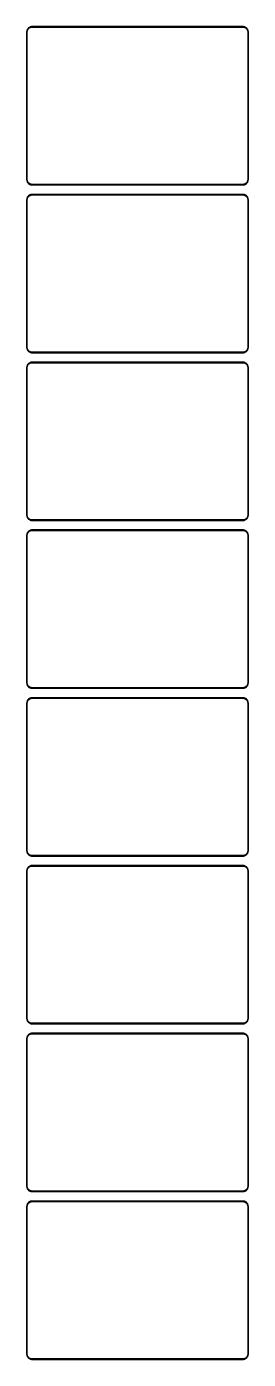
# Model space of a CAD drawing. Header units: metres. Extents: x -105 to 105, y 2310 to 4686.
# Drawn here: x -105 to 105, y 3423 to 4686 of the extents above; entities that cross this region are included whole.
import ezdxf

# ---------------------------------------------------------------- set-up
doc = ezdxf.new("R2010")
doc.units = ezdxf.units.M

msp = doc.modelspace()

# ---------------------------------------------------------------- linework, layer by layer
for p, q in [((-101.545, 4685.76), (-102.129, 4685.52)), ((-100.937, 4685.91), (-101.545, 4685.76)), ((-100.314, 4685.99), (-100.937, 4685.91)), ((100.314, 4685.99), (-100.314, 4685.99)), ((100.937, 4685.91), (100.314, 4685.99)), ((101.545, 4685.76), (100.937, 4685.91)), ((102.129, 4685.52), (101.545, 4685.76)), ((-104.961, 4681.63), (-105, 4681)), ((-105, 4681), (-105, 4541)), ((-104.843, 4682.24), (-104.961, 4681.63)), ((-104.649, 4682.84), (-104.843, 4682.24)), ((-104.382, 4683.41), (-104.649, 4682.84)), ((-104.5, 4680.75), (-104.463, 4681.35)), ((-104.5, 4541.25), (-104.5, 4680.75)), ((-104.463, 4681.35), (-104.351, 4681.93)), ((-104.045, 4683.94), (-104.382, 4683.41)), ((-104.351, 4681.93), (-104.166, 4682.5)), ((-104.166, 4682.5), (-103.912, 4683.04)), ((-103.645, 4684.42), (-104.045, 4683.94)), ((-103.912, 4683.04), (-103.593, 4683.54)), ((-103.187, 4684.85), (-103.645, 4684.42)), ((-103.593, 4683.54), (-103.213, 4684)), ((-103.213, 4684), (-102.778, 4684.41)), ((-102.679, 4685.22), (-103.187, 4684.85)), ((-102.778, 4684.41), (-102.295, 4684.76)), ((-102.129, 4685.52), (-102.679, 4685.22)), ((-102.295, 4684.76), (-101.772, 4685.05)), ((-101.772, 4685.05), (-101.218, 4685.27)), ((-101.218, 4685.27), (-100.64, 4685.42)), ((-100.64, 4685.42), (-100.048, 4685.49)), ((-100.048, 4685.49), (100.048, 4685.49)), ((100.048, 4685.49), (100.64, 4685.42)), ((100.64, 4685.42), (101.218, 4685.27)), ((101.218, 4685.27), (101.772, 4685.05)), ((101.772, 4685.05), (102.295, 4684.76)), ((102.679, 4685.22), (102.129, 4685.52)), ((102.295, 4684.76), (102.778, 4684.41)), ((103.187, 4684.85), (102.679, 4685.22)), ((102.778, 4684.41), (103.213, 4684)), ((103.645, 4684.42), (103.187, 4684.85)), ((103.213, 4684), (103.593, 4683.54)), ((103.593, 4683.54), (103.912, 4683.04)), ((104.045, 4683.94), (103.645, 4684.42)), ((103.912, 4683.04), (104.166, 4682.5)), ((104.382, 4683.41), (104.045, 4683.94)), ((104.166, 4682.5), (104.351, 4681.93)), ((104.351, 4681.93), (104.463, 4681.35)), ((104.649, 4682.84), (104.382, 4683.41)), ((104.463, 4681.35), (104.5, 4680.75)), ((104.5, 4680.75), (104.5, 4541.25)), ((104.843, 4682.24), (104.649, 4682.84)), ((104.961, 4681.63), (104.843, 4682.24)), ((105, 4681), (104.961, 4681.63)), ((105, 4541), (105, 4681)), ((-105, 4541), (-104.961, 4540.37)), ((-104.961, 4540.37), (-104.843, 4539.76)), ((-104.843, 4539.76), (-104.649, 4539.16)), ((-104.649, 4539.16), (-104.382, 4538.59)), ((-104.463, 4540.65), (-104.5, 4541.25)), ((-104.351, 4540.07), (-104.463, 4540.65)), ((-104.382, 4538.59), (-104.045, 4538.06)), ((-104.166, 4539.5), (-104.351, 4540.07)), ((-103.912, 4538.96), (-104.166, 4539.5)), ((-104.045, 4538.06), (-103.645, 4537.58)), ((-103.593, 4538.46), (-103.912, 4538.96)), ((-103.645, 4537.58), (-103.187, 4537.15)), ((-103.213, 4538), (-103.593, 4538.46)), ((-102.778, 4537.59), (-103.213, 4538)), ((-103.187, 4537.15), (-102.679, 4536.78)), ((-102.295, 4537.24), (-102.778, 4537.59)), ((-102.679, 4536.78), (-102.129, 4536.48)), ((-101.772, 4536.95), (-102.295, 4537.24)), ((-102.129, 4536.48), (-101.545, 4536.24)), ((-101.218, 4536.73), (-101.772, 4536.95)), ((-101.545, 4536.24), (-100.937, 4536.09)), ((-100.64, 4536.58), (-101.218, 4536.73)), ((-100.937, 4536.09), (-100.314, 4536.01)), ((-100.048, 4536.51), (-100.64, 4536.58)), ((-100.314, 4536.01), (100.314, 4536.01)), ((100.048, 4536.51), (-100.048, 4536.51)), ((100.64, 4536.58), (100.048, 4536.51)), ((100.314, 4536.01), (100.937, 4536.09)), ((101.218, 4536.73), (100.64, 4536.58)), ((100.937, 4536.09), (101.545, 4536.24)), ((101.772, 4536.95), (101.218, 4536.73)), ((101.545, 4536.24), (102.129, 4536.48)), ((102.295, 4537.24), (101.772, 4536.95)), ((102.129, 4536.48), (102.679, 4536.78)), ((102.778, 4537.59), (102.295, 4537.24)), ((102.679, 4536.78), (103.187, 4537.15)), ((103.213, 4538), (102.778, 4537.59)), ((103.187, 4537.15), (103.645, 4537.58)), ((103.593, 4538.46), (103.213, 4538)), ((103.912, 4538.96), (103.593, 4538.46)), ((103.645, 4537.58), (104.045, 4538.06)), ((104.166, 4539.5), (103.912, 4538.96)), ((104.045, 4538.06), (104.382, 4538.59)), ((104.351, 4540.07), (104.166, 4539.5)), ((104.463, 4540.65), (104.351, 4540.07)), ((104.382, 4538.59), (104.649, 4539.16)), ((104.5, 4541.25), (104.463, 4540.65)), ((104.649, 4539.16), (104.843, 4539.76)), ((104.843, 4539.76), (104.961, 4540.37)), ((104.961, 4540.37), (105, 4541)), ((-104.961, 4522.63), (-105, 4522)), ((-105, 4522), (-105, 4382)), ((-104.843, 4523.24), (-104.961, 4522.63)), ((-104.649, 4523.84), (-104.843, 4523.24)), ((-104.382, 4524.41), (-104.649, 4523.84)), ((-104.5, 4521.75), (-104.463, 4522.35)), ((-104.5, 4382.25), (-104.5, 4521.75)), ((-104.463, 4522.35), (-104.351, 4522.93)), ((-104.045, 4524.94), (-104.382, 4524.41)), ((-104.351, 4522.93), (-104.166, 4523.5)), ((-104.166, 4523.5), (-103.912, 4524.04)), ((-103.645, 4525.42), (-104.045, 4524.94)), ((-103.912, 4524.04), (-103.593, 4524.54)), ((-103.187, 4525.85), (-103.645, 4525.42)), ((-103.593, 4524.54), (-103.213, 4525)), ((-103.213, 4525), (-102.778, 4525.41)), ((-102.679, 4526.22), (-103.187, 4525.85)), ((-102.778, 4525.41), (-102.295, 4525.76)), ((-102.129, 4526.52), (-102.679, 4526.22)), ((-102.295, 4525.76), (-101.772, 4526.05)), ((-101.545, 4526.76), (-102.129, 4526.52)), ((-101.772, 4526.05), (-101.218, 4526.27)), ((-100.937, 4526.91), (-101.545, 4526.76)), ((-101.218, 4526.27), (-100.64, 4526.42)), ((-100.314, 4526.99), (-100.937, 4526.91)), ((-100.64, 4526.42), (-100.048, 4526.49)), ((100.314, 4526.99), (-100.314, 4526.99)), ((-100.048, 4526.49), (100.048, 4526.49)), ((100.048, 4526.49), (100.64, 4526.42)), ((100.937, 4526.91), (100.314, 4526.99)), ((100.64, 4526.42), (101.218, 4526.27)), ((101.545, 4526.76), (100.937, 4526.91)), ((101.218, 4526.27), (101.772, 4526.05)), ((102.129, 4526.52), (101.545, 4526.76)), ((101.772, 4526.05), (102.295, 4525.76)), ((102.679, 4526.22), (102.129, 4526.52)), ((102.295, 4525.76), (102.778, 4525.41)), ((103.187, 4525.85), (102.679, 4526.22)), ((102.778, 4525.41), (103.213, 4525)), ((103.645, 4525.42), (103.187, 4525.85)), ((103.213, 4525), (103.593, 4524.54)), ((103.593, 4524.54), (103.912, 4524.04)), ((104.045, 4524.94), (103.645, 4525.42)), ((103.912, 4524.04), (104.166, 4523.5)), ((104.382, 4524.41), (104.045, 4524.94)), ((104.166, 4523.5), (104.351, 4522.93)), ((104.351, 4522.93), (104.463, 4522.35)), ((104.649, 4523.84), (104.382, 4524.41)), ((104.463, 4522.35), (104.5, 4521.75)), ((104.5, 4521.75), (104.5, 4382.25)), ((104.843, 4523.24), (104.649, 4523.84)), ((104.961, 4522.63), (104.843, 4523.24)), ((105, 4522), (104.961, 4522.63)), ((105, 4382), (105, 4522)), ((-105, 4382), (-104.961, 4381.37)), ((-104.961, 4381.37), (-104.843, 4380.76)), ((-104.843, 4380.76), (-104.649, 4380.16)), ((-104.649, 4380.16), (-104.382, 4379.59)), ((-104.463, 4381.65), (-104.5, 4382.25)), ((-104.351, 4381.07), (-104.463, 4381.65)), ((-104.382, 4379.59), (-104.045, 4379.06)), ((-104.166, 4380.5), (-104.351, 4381.07)), ((-103.912, 4379.96), (-104.166, 4380.5)), ((-104.045, 4379.06), (-103.645, 4378.58)), ((-103.593, 4379.46), (-103.912, 4379.96)), ((-103.645, 4378.58), (-103.187, 4378.15)), ((-103.213, 4379), (-103.593, 4379.46)), ((-102.778, 4378.59), (-103.213, 4379)), ((-103.187, 4378.15), (-102.679, 4377.78)), ((-102.295, 4378.24), (-102.778, 4378.59)), ((-102.679, 4377.78), (-102.129, 4377.48)), ((-101.772, 4377.95), (-102.295, 4378.24)), ((-102.129, 4377.48), (-101.545, 4377.24)), ((-101.218, 4377.73), (-101.772, 4377.95)), ((-101.545, 4377.24), (-100.937, 4377.09)), ((-100.64, 4377.58), (-101.218, 4377.73)), ((-100.937, 4377.09), (-100.314, 4377.01)), ((-100.048, 4377.51), (-100.64, 4377.58)), ((-100.314, 4377.01), (100.314, 4377.01)), ((100.048, 4377.51), (-100.048, 4377.51)), ((100.64, 4377.58), (100.048, 4377.51)), ((100.314, 4377.01), (100.937, 4377.09)), ((101.218, 4377.73), (100.64, 4377.58)), ((100.937, 4377.09), (101.545, 4377.24)), ((101.772, 4377.95), (101.218, 4377.73)), ((101.545, 4377.24), (102.129, 4377.48)), ((102.295, 4378.24), (101.772, 4377.95)), ((102.129, 4377.48), (102.679, 4377.78)), ((102.778, 4378.59), (102.295, 4378.24)), ((102.679, 4377.78), (103.187, 4378.15)), ((103.213, 4379), (102.778, 4378.59)), ((103.187, 4378.15), (103.645, 4378.58)), ((103.593, 4379.46), (103.213, 4379)), ((103.912, 4379.96), (103.593, 4379.46)), ((103.645, 4378.58), (104.045, 4379.06)), ((104.166, 4380.5), (103.912, 4379.96)), ((104.045, 4379.06), (104.382, 4379.59)), ((104.351, 4381.07), (104.166, 4380.5)), ((104.463, 4381.65), (104.351, 4381.07)), ((104.382, 4379.59), (104.649, 4380.16)), ((104.5, 4382.25), (104.463, 4381.65)), ((104.649, 4380.16), (104.843, 4380.76)), ((104.843, 4380.76), (104.961, 4381.37)), ((104.961, 4381.37), (105, 4382)), ((-104.961, 4363.63), (-105, 4363)), ((-105, 4363), (-105, 4223)), ((-104.843, 4364.24), (-104.961, 4363.63)), ((-104.649, 4364.84), (-104.843, 4364.24)), ((-104.382, 4365.41), (-104.649, 4364.84)), ((-104.5, 4362.75), (-104.463, 4363.35)), ((-104.5, 4223.25), (-104.5, 4362.75)), ((-104.463, 4363.35), (-104.351, 4363.93)), ((-104.045, 4365.94), (-104.382, 4365.41)), ((-104.351, 4363.93), (-104.166, 4364.5)), ((-104.166, 4364.5), (-103.912, 4365.04)), ((-103.645, 4366.42), (-104.045, 4365.94)), ((-103.912, 4365.04), (-103.593, 4365.54)), ((-103.187, 4366.85), (-103.645, 4366.42)), ((-103.593, 4365.54), (-103.213, 4366)), ((-103.213, 4366), (-102.778, 4366.41)), ((-102.679, 4367.22), (-103.187, 4366.85)), ((-102.778, 4366.41), (-102.295, 4366.76)), ((-102.129, 4367.52), (-102.679, 4367.22)), ((-102.295, 4366.76), (-101.772, 4367.05)), ((-101.545, 4367.76), (-102.129, 4367.52)), ((-101.772, 4367.05), (-101.218, 4367.27)), ((-100.937, 4367.91), (-101.545, 4367.76)), ((-101.218, 4367.27), (-100.64, 4367.42)), ((-100.314, 4367.99), (-100.937, 4367.91)), ((-100.64, 4367.42), (-100.048, 4367.49)), ((100.314, 4367.99), (-100.314, 4367.99)), ((-100.048, 4367.49), (100.048, 4367.49)), ((100.048, 4367.49), (100.64, 4367.42)), ((100.937, 4367.91), (100.314, 4367.99)), ((100.64, 4367.42), (101.218, 4367.27)), ((101.545, 4367.76), (100.937, 4367.91)), ((101.218, 4367.27), (101.772, 4367.05)), ((102.129, 4367.52), (101.545, 4367.76)), ((101.772, 4367.05), (102.295, 4366.76)), ((102.679, 4367.22), (102.129, 4367.52)), ((102.295, 4366.76), (102.778, 4366.41)), ((103.187, 4366.85), (102.679, 4367.22)), ((102.778, 4366.41), (103.213, 4366)), ((103.645, 4366.42), (103.187, 4366.85)), ((103.213, 4366), (103.593, 4365.54)), ((103.593, 4365.54), (103.912, 4365.04)), ((104.045, 4365.94), (103.645, 4366.42)), ((103.912, 4365.04), (104.166, 4364.5)), ((104.382, 4365.41), (104.045, 4365.94)), ((104.166, 4364.5), (104.351, 4363.93)), ((104.351, 4363.93), (104.463, 4363.35)), ((104.649, 4364.84), (104.382, 4365.41)), ((104.463, 4363.35), (104.5, 4362.75)), ((104.5, 4362.75), (104.5, 4223.25)), ((104.843, 4364.24), (104.649, 4364.84)), ((104.961, 4363.63), (104.843, 4364.24)), ((105, 4363), (104.961, 4363.63)), ((105, 4223), (105, 4363)), ((-105, 4223), (-104.961, 4222.37)), ((-104.961, 4222.37), (-104.843, 4221.76)), ((-104.843, 4221.76), (-104.649, 4221.16)), ((-104.649, 4221.16), (-104.382, 4220.59)), ((-104.463, 4222.65), (-104.5, 4223.25)), ((-104.351, 4222.07), (-104.463, 4222.65)), ((-104.382, 4220.59), (-104.045, 4220.06)), ((-104.166, 4221.5), (-104.351, 4222.07)), ((-103.912, 4220.96), (-104.166, 4221.5)), ((-104.045, 4220.06), (-103.645, 4219.58)), ((-103.593, 4220.46), (-103.912, 4220.96)), ((-103.645, 4219.58), (-103.187, 4219.15)), ((-103.213, 4220), (-103.593, 4220.46)), ((-102.778, 4219.59), (-103.213, 4220)), ((-103.187, 4219.15), (-102.679, 4218.78)), ((-102.295, 4219.24), (-102.778, 4219.59)), ((-102.679, 4218.78), (-102.129, 4218.48)), ((-101.772, 4218.95), (-102.295, 4219.24)), ((-102.129, 4218.48), (-101.545, 4218.24)), ((-101.218, 4218.73), (-101.772, 4218.95)), ((-100.64, 4218.58), (-101.218, 4218.73)), ((-100.048, 4218.51), (-100.64, 4218.58)), ((100.048, 4218.51), (-100.048, 4218.51)), ((100.64, 4218.58), (100.048, 4218.51)), ((101.218, 4218.73), (100.64, 4218.58)), ((101.772, 4218.95), (101.218, 4218.73)), ((101.545, 4218.24), (102.129, 4218.48)), ((102.295, 4219.24), (101.772, 4218.95)), ((102.129, 4218.48), (102.679, 4218.78)), ((102.778, 4219.59), (102.295, 4219.24)), ((102.679, 4218.78), (103.187, 4219.15)), ((103.213, 4220), (102.778, 4219.59)), ((103.187, 4219.15), (103.645, 4219.58)), ((103.593, 4220.46), (103.213, 4220)), ((103.912, 4220.96), (103.593, 4220.46)), ((103.645, 4219.58), (104.045, 4220.06)), ((104.166, 4221.5), (103.912, 4220.96)), ((104.045, 4220.06), (104.382, 4220.59)), ((104.351, 4222.07), (104.166, 4221.5)), ((104.463, 4222.65), (104.351, 4222.07)), ((104.382, 4220.59), (104.649, 4221.16)), ((104.5, 4223.25), (104.463, 4222.65)), ((104.649, 4221.16), (104.843, 4221.76)), ((104.843, 4221.76), (104.961, 4222.37)), ((104.961, 4222.37), (105, 4223)), ((-104.649, 4205.84), (-104.843, 4205.24)), ((-104.382, 4206.41), (-104.649, 4205.84)), ((-104.045, 4206.94), (-104.382, 4206.41)), ((-104.166, 4205.5), (-103.912, 4206.04)), ((-103.645, 4207.42), (-104.045, 4206.94)), ((-103.912, 4206.04), (-103.593, 4206.54)), ((-103.187, 4207.85), (-103.645, 4207.42)), ((-103.593, 4206.54), (-103.213, 4207)), ((-103.213, 4207), (-102.778, 4207.41)), ((-102.679, 4208.22), (-103.187, 4207.85)), ((-102.778, 4207.41), (-102.295, 4207.76)), ((-102.129, 4208.52), (-102.679, 4208.22)), ((-102.295, 4207.76), (-101.772, 4208.05)), ((-101.545, 4208.76), (-102.129, 4208.52)), ((-101.772, 4208.05), (-101.218, 4208.27)), ((-101.545, 4218.24), (-100.937, 4218.09)), ((-100.937, 4208.91), (-101.545, 4208.76)), ((-101.218, 4208.27), (-100.64, 4208.42)), ((-100.937, 4218.09), (-100.314, 4218.01)), ((-100.314, 4208.99), (-100.937, 4208.91)), ((-100.64, 4208.42), (-100.048, 4208.49)), ((-100.314, 4218.01), (100.314, 4218.01)), ((100.314, 4208.99), (-100.314, 4208.99)), ((-100.048, 4208.49), (100.048, 4208.49)), ((100.048, 4208.49), (100.64, 4208.42)), ((100.314, 4218.01), (100.937, 4218.09)), ((100.937, 4208.91), (100.314, 4208.99)), ((100.64, 4208.42), (101.218, 4208.27)), ((100.937, 4218.09), (101.545, 4218.24)), ((101.545, 4208.76), (100.937, 4208.91)), ((101.218, 4208.27), (101.772, 4208.05)), ((102.129, 4208.52), (101.545, 4208.76)), ((101.772, 4208.05), (102.295, 4207.76)), ((102.679, 4208.22), (102.129, 4208.52)), ((102.295, 4207.76), (102.778, 4207.41)), ((103.187, 4207.85), (102.679, 4208.22)), ((102.778, 4207.41), (103.213, 4207)), ((103.645, 4207.42), (103.187, 4207.85)), ((103.213, 4207), (103.593, 4206.54)), ((103.593, 4206.54), (103.912, 4206.04)), ((104.045, 4206.94), (103.645, 4207.42)), ((103.912, 4206.04), (104.166, 4205.5)), ((104.382, 4206.41), (104.045, 4206.94)), ((104.649, 4205.84), (104.382, 4206.41)), ((104.843, 4205.24), (104.649, 4205.84)), ((-104.961, 4204.63), (-105, 4204)), ((-105, 4204), (-105, 4064)), ((-104.843, 4205.24), (-104.961, 4204.63)), ((-104.5, 4203.75), (-104.463, 4204.35)), ((-104.5, 4064.25), (-104.5, 4203.75)), ((-104.463, 4204.35), (-104.351, 4204.93)), ((-104.351, 4204.93), (-104.166, 4205.5)), ((104.166, 4205.5), (104.351, 4204.93)), ((104.351, 4204.93), (104.463, 4204.35)), ((104.463, 4204.35), (104.5, 4203.75)), ((104.5, 4203.75), (104.5, 4064.25)), ((104.961, 4204.63), (104.843, 4205.24)), ((105, 4204), (104.961, 4204.63)), ((105, 4064), (105, 4204)), ((-105, 4064), (-104.961, 4063.37)), ((-104.961, 4063.37), (-104.843, 4062.76)), ((-104.843, 4062.76), (-104.649, 4062.16)), ((-104.649, 4062.16), (-104.382, 4061.59)), ((-104.463, 4063.65), (-104.5, 4064.25)), ((-104.351, 4063.07), (-104.463, 4063.65)), ((-104.382, 4061.59), (-104.045, 4061.06)), ((-104.166, 4062.5), (-104.351, 4063.07)), ((-103.912, 4061.96), (-104.166, 4062.5)), ((-104.045, 4061.06), (-103.645, 4060.58)), ((-103.593, 4061.46), (-103.912, 4061.96)), ((-103.645, 4060.58), (-103.187, 4060.15)), ((-103.213, 4061), (-103.593, 4061.46)), ((-102.778, 4060.59), (-103.213, 4061)), ((-103.187, 4060.15), (-102.679, 4059.78)), ((-102.295, 4060.24), (-102.778, 4060.59)), ((-102.679, 4059.78), (-102.129, 4059.48)), ((-101.772, 4059.95), (-102.295, 4060.24)), ((-102.129, 4059.48), (-101.545, 4059.24)), ((-101.218, 4059.73), (-101.772, 4059.95)), ((-101.545, 4059.24), (-100.937, 4059.09)), ((-100.64, 4059.58), (-101.218, 4059.73)), ((-100.937, 4059.09), (-100.314, 4059.01)), ((-100.048, 4059.51), (-100.64, 4059.58)), ((-100.314, 4059.01), (100.314, 4059.01)), ((100.048, 4059.51), (-100.048, 4059.51)), ((100.64, 4059.58), (100.048, 4059.51)), ((100.314, 4059.01), (100.937, 4059.09)), ((101.218, 4059.73), (100.64, 4059.58)), ((100.937, 4059.09), (101.545, 4059.24)), ((101.772, 4059.95), (101.218, 4059.73)), ((101.545, 4059.24), (102.129, 4059.48)), ((102.295, 4060.24), (101.772, 4059.95)), ((102.129, 4059.48), (102.679, 4059.78)), ((102.778, 4060.59), (102.295, 4060.24)), ((102.679, 4059.78), (103.187, 4060.15)), ((103.213, 4061), (102.778, 4060.59)), ((103.187, 4060.15), (103.645, 4060.58)), ((103.593, 4061.46), (103.213, 4061)), ((103.912, 4061.96), (103.593, 4061.46)), ((103.645, 4060.58), (104.045, 4061.06)), ((104.166, 4062.5), (103.912, 4061.96)), ((104.045, 4061.06), (104.382, 4061.59)), ((104.351, 4063.07), (104.166, 4062.5)), ((104.463, 4063.65), (104.351, 4063.07)), ((104.382, 4061.59), (104.649, 4062.16)), ((104.5, 4064.25), (104.463, 4063.65)), ((104.649, 4062.16), (104.843, 4062.76)), ((104.843, 4062.76), (104.961, 4063.37)), ((104.961, 4063.37), (105, 4064)), ((-104.961, 4045.63), (-105, 4045)), ((-105, 4045), (-105, 3905)), ((-104.843, 4046.24), (-104.961, 4045.63)), ((-104.649, 4046.84), (-104.843, 4046.24)), ((-104.382, 4047.41), (-104.649, 4046.84)), ((-104.5, 4044.75), (-104.463, 4045.35)), ((-104.5, 3905.25), (-104.5, 4044.75)), ((-104.463, 4045.35), (-104.351, 4045.93)), ((-104.045, 4047.94), (-104.382, 4047.41)), ((-104.351, 4045.93), (-104.166, 4046.5)), ((-104.166, 4046.5), (-103.912, 4047.04)), ((-103.645, 4048.42), (-104.045, 4047.94)), ((-103.912, 4047.04), (-103.593, 4047.54)), ((-103.187, 4048.85), (-103.645, 4048.42)), ((-103.593, 4047.54), (-103.213, 4048)), ((-103.213, 4048), (-102.778, 4048.41)), ((-102.679, 4049.22), (-103.187, 4048.85)), ((-102.778, 4048.41), (-102.295, 4048.76)), ((-102.129, 4049.52), (-102.679, 4049.22)), ((-102.295, 4048.76), (-101.772, 4049.05)), ((-101.545, 4049.76), (-102.129, 4049.52)), ((-101.772, 4049.05), (-101.218, 4049.27)), ((-100.937, 4049.91), (-101.545, 4049.76)), ((-101.218, 4049.27), (-100.64, 4049.42)), ((-100.314, 4049.99), (-100.937, 4049.91)), ((-100.64, 4049.42), (-100.048, 4049.49)), ((100.314, 4049.99), (-100.314, 4049.99)), ((-100.048, 4049.49), (100.048, 4049.49)), ((100.048, 4049.49), (100.64, 4049.42)), ((100.937, 4049.91), (100.314, 4049.99)), ((100.64, 4049.42), (101.218, 4049.27)), ((101.545, 4049.76), (100.937, 4049.91)), ((101.218, 4049.27), (101.772, 4049.05)), ((102.129, 4049.52), (101.545, 4049.76)), ((101.772, 4049.05), (102.295, 4048.76)), ((102.679, 4049.22), (102.129, 4049.52)), ((102.295, 4048.76), (102.778, 4048.41)), ((103.187, 4048.85), (102.679, 4049.22)), ((102.778, 4048.41), (103.213, 4048)), ((103.645, 4048.42), (103.187, 4048.85)), ((103.213, 4048), (103.593, 4047.54)), ((103.593, 4047.54), (103.912, 4047.04)), ((104.045, 4047.94), (103.645, 4048.42)), ((103.912, 4047.04), (104.166, 4046.5)), ((104.382, 4047.41), (104.045, 4047.94)), ((104.166, 4046.5), (104.351, 4045.93)), ((104.351, 4045.93), (104.463, 4045.35)), ((104.649, 4046.84), (104.382, 4047.41)), ((104.463, 4045.35), (104.5, 4044.75)), ((104.5, 4044.75), (104.5, 3905.25)), ((104.843, 4046.24), (104.649, 4046.84)), ((104.961, 4045.63), (104.843, 4046.24)), ((105, 4045), (104.961, 4045.63)), ((105, 3905), (105, 4045)), ((-105, 3905), (-104.961, 3904.37)), ((-104.961, 3904.37), (-104.843, 3903.76)), ((-104.843, 3903.76), (-104.649, 3903.16)), ((-104.649, 3903.16), (-104.382, 3902.59)), ((-104.463, 3904.65), (-104.5, 3905.25)), ((-104.351, 3904.07), (-104.463, 3904.65)), ((-104.166, 3903.5), (-104.351, 3904.07)), ((-103.912, 3902.96), (-104.166, 3903.5)), ((-103.593, 3902.46), (-103.912, 3902.96)), ((103.912, 3902.96), (103.593, 3902.46)), ((104.166, 3903.5), (103.912, 3902.96)), ((104.351, 3904.07), (104.166, 3903.5)), ((104.463, 3904.65), (104.351, 3904.07)), ((104.382, 3902.59), (104.649, 3903.16)), ((104.5, 3905.25), (104.463, 3904.65)), ((104.649, 3903.16), (104.843, 3903.76)), ((104.843, 3903.76), (104.961, 3904.37)), ((104.961, 3904.37), (105, 3905)), ((-104.382, 3902.59), (-104.045, 3902.06)), ((-104.045, 3902.06), (-103.645, 3901.58)), ((-103.645, 3901.58), (-103.187, 3901.15)), ((-103.213, 3902), (-103.593, 3902.46)), ((-102.778, 3901.59), (-103.213, 3902)), ((-103.187, 3901.15), (-102.679, 3900.78)), ((-102.679, 3890.22), (-103.187, 3889.85)), ((-102.295, 3901.24), (-102.778, 3901.59)), ((-102.679, 3900.78), (-102.129, 3900.48)), ((-102.129, 3890.52), (-102.679, 3890.22)), ((-101.772, 3900.95), (-102.295, 3901.24)), ((-102.295, 3889.76), (-101.772, 3890.05)), ((-102.129, 3900.48), (-101.545, 3900.24)), ((-101.545, 3890.76), (-102.129, 3890.52)), ((-101.218, 3900.73), (-101.772, 3900.95)), ((-101.772, 3890.05), (-101.218, 3890.27)), ((-101.545, 3900.24), (-100.937, 3900.09)), ((-100.937, 3890.91), (-101.545, 3890.76)), ((-100.64, 3900.58), (-101.218, 3900.73)), ((-101.218, 3890.27), (-100.64, 3890.42)), ((-100.937, 3900.09), (-100.314, 3900.01)), ((-100.314, 3890.99), (-100.937, 3890.91)), ((-100.048, 3900.51), (-100.64, 3900.58)), ((-100.64, 3890.42), (-100.048, 3890.49)), ((-100.314, 3900.01), (100.314, 3900.01)), ((100.314, 3890.99), (-100.314, 3890.99)), ((100.048, 3900.51), (-100.048, 3900.51)), ((-100.048, 3890.49), (100.048, 3890.49)), ((100.64, 3900.58), (100.048, 3900.51)), ((100.048, 3890.49), (100.64, 3890.42)), ((100.314, 3900.01), (100.937, 3900.09)), ((100.937, 3890.91), (100.314, 3890.99)), ((101.218, 3900.73), (100.64, 3900.58)), ((100.64, 3890.42), (101.218, 3890.27)), ((100.937, 3900.09), (101.545, 3900.24)), ((101.545, 3890.76), (100.937, 3890.91)), ((101.772, 3900.95), (101.218, 3900.73)), ((101.218, 3890.27), (101.772, 3890.05)), ((101.545, 3900.24), (102.129, 3900.48)), ((102.129, 3890.52), (101.545, 3890.76)), ((102.295, 3901.24), (101.772, 3900.95)), ((101.772, 3890.05), (102.295, 3889.76)), ((102.129, 3900.48), (102.679, 3900.78)), ((102.679, 3890.22), (102.129, 3890.52)), ((102.778, 3901.59), (102.295, 3901.24)), ((102.679, 3900.78), (103.187, 3901.15)), ((103.187, 3889.85), (102.679, 3890.22)), ((103.213, 3902), (102.778, 3901.59)), ((103.187, 3901.15), (103.645, 3901.58)), ((103.593, 3902.46), (103.213, 3902)), ((103.645, 3901.58), (104.045, 3902.06)), ((104.045, 3902.06), (104.382, 3902.59)), ((-104.961, 3886.63), (-105, 3886)), ((-105, 3886), (-105, 3746)), ((-104.843, 3887.24), (-104.961, 3886.63)), ((-104.649, 3887.84), (-104.843, 3887.24)), ((-104.382, 3888.41), (-104.649, 3887.84)), ((-104.5, 3885.75), (-104.463, 3886.35)), ((-104.5, 3746.25), (-104.5, 3885.75)), ((-104.463, 3886.35), (-104.351, 3886.93)), ((-104.045, 3888.94), (-104.382, 3888.41)), ((-104.351, 3886.93), (-104.166, 3887.5)), ((-104.166, 3887.5), (-103.912, 3888.04)), ((-103.645, 3889.42), (-104.045, 3888.94)), ((-103.912, 3888.04), (-103.593, 3888.54)), ((-103.187, 3889.85), (-103.645, 3889.42)), ((-103.593, 3888.54), (-103.213, 3889)), ((-103.213, 3889), (-102.778, 3889.41)), ((-102.778, 3889.41), (-102.295, 3889.76)), ((102.295, 3889.76), (102.778, 3889.41)), ((102.778, 3889.41), (103.213, 3889)), ((103.645, 3889.42), (103.187, 3889.85)), ((103.213, 3889), (103.593, 3888.54)), ((103.593, 3888.54), (103.912, 3888.04)), ((104.045, 3888.94), (103.645, 3889.42)), ((103.912, 3888.04), (104.166, 3887.5)), ((104.382, 3888.41), (104.045, 3888.94)), ((104.166, 3887.5), (104.351, 3886.93)), ((104.351, 3886.93), (104.463, 3886.35)), ((104.649, 3887.84), (104.382, 3888.41)), ((104.463, 3886.35), (104.5, 3885.75)), ((104.5, 3885.75), (104.5, 3746.25)), ((104.843, 3887.24), (104.649, 3887.84)), ((104.961, 3886.63), (104.843, 3887.24)), ((105, 3886), (104.961, 3886.63)), ((105, 3746), (105, 3886)), ((-105, 3746), (-104.961, 3745.37)), ((-104.961, 3745.37), (-104.843, 3744.76)), ((-104.843, 3744.76), (-104.649, 3744.16)), ((-104.649, 3744.16), (-104.382, 3743.59)), ((-104.463, 3745.65), (-104.5, 3746.25)), ((-104.351, 3745.07), (-104.463, 3745.65)), ((-104.382, 3743.59), (-104.045, 3743.06)), ((-104.166, 3744.5), (-104.351, 3745.07)), ((-103.912, 3743.96), (-104.166, 3744.5)), ((-104.045, 3743.06), (-103.645, 3742.58)), ((-103.593, 3743.46), (-103.912, 3743.96)), ((-103.645, 3742.58), (-103.187, 3742.15)), ((-103.213, 3743), (-103.593, 3743.46)), ((-102.778, 3742.59), (-103.213, 3743)), ((-103.187, 3742.15), (-102.679, 3741.78)), ((-102.295, 3742.24), (-102.778, 3742.59)), ((-102.679, 3741.78), (-102.129, 3741.48)), ((-101.772, 3741.95), (-102.295, 3742.24)), ((-102.129, 3741.48), (-101.545, 3741.24)), ((-101.218, 3741.73), (-101.772, 3741.95)), ((-101.545, 3741.24), (-100.937, 3741.09)), ((-100.64, 3741.58), (-101.218, 3741.73)), ((-100.937, 3741.09), (-100.314, 3741.01)), ((-100.048, 3741.51), (-100.64, 3741.58)), ((-100.314, 3741.01), (100.314, 3741.01)), ((100.048, 3741.51), (-100.048, 3741.51)), ((100.64, 3741.58), (100.048, 3741.51)), ((100.314, 3741.01), (100.937, 3741.09)), ((101.218, 3741.73), (100.64, 3741.58)), ((100.937, 3741.09), (101.545, 3741.24)), ((101.772, 3741.95), (101.218, 3741.73)), ((101.545, 3741.24), (102.129, 3741.48)), ((102.295, 3742.24), (101.772, 3741.95)), ((102.129, 3741.48), (102.679, 3741.78)), ((102.778, 3742.59), (102.295, 3742.24)), ((102.679, 3741.78), (103.187, 3742.15)), ((103.213, 3743), (102.778, 3742.59)), ((103.187, 3742.15), (103.645, 3742.58)), ((103.593, 3743.46), (103.213, 3743)), ((103.912, 3743.96), (103.593, 3743.46)), ((103.645, 3742.58), (104.045, 3743.06)), ((104.166, 3744.5), (103.912, 3743.96)), ((104.045, 3743.06), (104.382, 3743.59)), ((104.351, 3745.07), (104.166, 3744.5)), ((104.463, 3745.65), (104.351, 3745.07)), ((104.382, 3743.59), (104.649, 3744.16)), ((104.5, 3746.25), (104.463, 3745.65)), ((104.649, 3744.16), (104.843, 3744.76)), ((104.843, 3744.76), (104.961, 3745.37)), ((104.961, 3745.37), (105, 3746)), ((-104.961, 3727.63), (-105, 3727)), ((-105, 3727), (-105, 3587)), ((-104.843, 3728.24), (-104.961, 3727.63)), ((-104.649, 3728.84), (-104.843, 3728.24)), ((-104.382, 3729.41), (-104.649, 3728.84)), ((-104.5, 3726.75), (-104.463, 3727.35)), ((-104.5, 3587.25), (-104.5, 3726.75)), ((-104.463, 3727.35), (-104.351, 3727.93)), ((-104.045, 3729.94), (-104.382, 3729.41)), ((-104.351, 3727.93), (-104.166, 3728.5)), ((-104.166, 3728.5), (-103.912, 3729.04)), ((-103.645, 3730.42), (-104.045, 3729.94)), ((-103.912, 3729.04), (-103.593, 3729.54)), ((-103.187, 3730.85), (-103.645, 3730.42)), ((-103.593, 3729.54), (-103.213, 3730)), ((-103.213, 3730), (-102.778, 3730.41)), ((-102.679, 3731.22), (-103.187, 3730.85)), ((-102.778, 3730.41), (-102.295, 3730.76)), ((-102.129, 3731.52), (-102.679, 3731.22)), ((-102.295, 3730.76), (-101.772, 3731.05)), ((-101.545, 3731.76), (-102.129, 3731.52)), ((-101.772, 3731.05), (-101.218, 3731.27)), ((-100.937, 3731.91), (-101.545, 3731.76)), ((-101.218, 3731.27), (-100.64, 3731.42)), ((-100.314, 3731.99), (-100.937, 3731.91)), ((-100.64, 3731.42), (-100.048, 3731.49)), ((100.314, 3731.99), (-100.314, 3731.99)), ((-100.048, 3731.49), (100.048, 3731.49)), ((100.048, 3731.49), (100.64, 3731.42)), ((100.937, 3731.91), (100.314, 3731.99)), ((100.64, 3731.42), (101.218, 3731.27)), ((101.545, 3731.76), (100.937, 3731.91)), ((101.218, 3731.27), (101.772, 3731.05)), ((102.129, 3731.52), (101.545, 3731.76)), ((101.772, 3731.05), (102.295, 3730.76)), ((102.679, 3731.22), (102.129, 3731.52)), ((102.295, 3730.76), (102.778, 3730.41)), ((103.187, 3730.85), (102.679, 3731.22)), ((102.778, 3730.41), (103.213, 3730)), ((103.645, 3730.42), (103.187, 3730.85)), ((103.213, 3730), (103.593, 3729.54)), ((103.593, 3729.54), (103.912, 3729.04)), ((104.045, 3729.94), (103.645, 3730.42)), ((103.912, 3729.04), (104.166, 3728.5)), ((104.382, 3729.41), (104.045, 3729.94)), ((104.166, 3728.5), (104.351, 3727.93)), ((104.351, 3727.93), (104.463, 3727.35)), ((104.649, 3728.84), (104.382, 3729.41)), ((104.463, 3727.35), (104.5, 3726.75)), ((104.5, 3726.75), (104.5, 3587.25)), ((104.843, 3728.24), (104.649, 3728.84)), ((104.961, 3727.63), (104.843, 3728.24)), ((105, 3727), (104.961, 3727.63)), ((105, 3587), (105, 3727)), ((-105, 3587), (-104.961, 3586.37)), ((-104.463, 3586.65), (-104.5, 3587.25)), ((104.5, 3587.25), (104.463, 3586.65)), ((104.961, 3586.37), (105, 3587)), ((-104.961, 3586.37), (-104.843, 3585.76)), ((-104.843, 3585.76), (-104.649, 3585.16)), ((-104.649, 3585.16), (-104.382, 3584.59)), ((-104.351, 3586.07), (-104.463, 3586.65)), ((-104.382, 3584.59), (-104.045, 3584.06)), ((-104.166, 3585.5), (-104.351, 3586.07)), ((-103.912, 3584.96), (-104.166, 3585.5)), ((-104.045, 3584.06), (-103.645, 3583.58)), ((-103.593, 3584.46), (-103.912, 3584.96)), ((-103.645, 3583.58), (-103.187, 3583.15)), ((-103.213, 3584), (-103.593, 3584.46)), ((-102.778, 3583.59), (-103.213, 3584)), ((-103.187, 3583.15), (-102.679, 3582.78)), ((-102.295, 3583.24), (-102.778, 3583.59)), ((-102.679, 3582.78), (-102.129, 3582.48)), ((-101.772, 3582.95), (-102.295, 3583.24)), ((-102.129, 3582.48), (-101.545, 3582.24)), ((-101.218, 3582.73), (-101.772, 3582.95)), ((-101.545, 3582.24), (-100.937, 3582.09)), ((-100.64, 3582.58), (-101.218, 3582.73)), ((-100.937, 3582.09), (-100.314, 3582.01)), ((-100.048, 3582.51), (-100.64, 3582.58)), ((-100.314, 3582.01), (100.314, 3582.01)), ((100.048, 3582.51), (-100.048, 3582.51)), ((100.64, 3582.58), (100.048, 3582.51)), ((100.314, 3582.01), (100.937, 3582.09)), ((101.218, 3582.73), (100.64, 3582.58)), ((100.937, 3582.09), (101.545, 3582.24)), ((101.772, 3582.95), (101.218, 3582.73)), ((101.545, 3582.24), (102.129, 3582.48)), ((102.295, 3583.24), (101.772, 3582.95)), ((102.129, 3582.48), (102.679, 3582.78)), ((102.778, 3583.59), (102.295, 3583.24)), ((102.679, 3582.78), (103.187, 3583.15)), ((103.213, 3584), (102.778, 3583.59)), ((103.187, 3583.15), (103.645, 3583.58)), ((103.593, 3584.46), (103.213, 3584)), ((103.912, 3584.96), (103.593, 3584.46)), ((103.645, 3583.58), (104.045, 3584.06)), ((104.166, 3585.5), (103.912, 3584.96)), ((104.045, 3584.06), (104.382, 3584.59)), ((104.351, 3586.07), (104.166, 3585.5)), ((104.463, 3586.65), (104.351, 3586.07)), ((104.382, 3584.59), (104.649, 3585.16)), ((104.649, 3585.16), (104.843, 3585.76)), ((104.843, 3585.76), (104.961, 3586.37)), ((-104.961, 3568.63), (-105, 3568)), ((-105, 3568), (-105, 3428)), ((-104.843, 3569.24), (-104.961, 3568.63)), ((-104.649, 3569.84), (-104.843, 3569.24)), ((-104.382, 3570.41), (-104.649, 3569.84)), ((-104.5, 3567.75), (-104.463, 3568.35)), ((-104.5, 3428.25), (-104.5, 3567.75)), ((-104.463, 3568.35), (-104.351, 3568.93)), ((-104.045, 3570.94), (-104.382, 3570.41)), ((-104.351, 3568.93), (-104.166, 3569.5)), ((-104.166, 3569.5), (-103.912, 3570.04)), ((-103.645, 3571.42), (-104.045, 3570.94)), ((-103.912, 3570.04), (-103.593, 3570.54)), ((-103.187, 3571.85), (-103.645, 3571.42)), ((-103.593, 3570.54), (-103.213, 3571)), ((-103.213, 3571), (-102.778, 3571.41)), ((-102.679, 3572.22), (-103.187, 3571.85)), ((-102.778, 3571.41), (-102.295, 3571.76)), ((-102.129, 3572.52), (-102.679, 3572.22)), ((-102.295, 3571.76), (-101.772, 3572.05)), ((-101.545, 3572.76), (-102.129, 3572.52)), ((-101.772, 3572.05), (-101.218, 3572.27)), ((-100.937, 3572.91), (-101.545, 3572.76)), ((-101.218, 3572.27), (-100.64, 3572.42)), ((-100.314, 3572.99), (-100.937, 3572.91)), ((-100.64, 3572.42), (-100.048, 3572.49)), ((100.314, 3572.99), (-100.314, 3572.99)), ((-100.048, 3572.49), (100.048, 3572.49)), ((100.048, 3572.49), (100.64, 3572.42)), ((100.937, 3572.91), (100.314, 3572.99)), ((100.64, 3572.42), (101.218, 3572.27)), ((101.545, 3572.76), (100.937, 3572.91)), ((101.218, 3572.27), (101.772, 3572.05)), ((102.129, 3572.52), (101.545, 3572.76)), ((101.772, 3572.05), (102.295, 3571.76)), ((102.679, 3572.22), (102.129, 3572.52)), ((102.295, 3571.76), (102.778, 3571.41)), ((103.187, 3571.85), (102.679, 3572.22)), ((102.778, 3571.41), (103.213, 3571)), ((103.645, 3571.42), (103.187, 3571.85)), ((103.213, 3571), (103.593, 3570.54)), ((103.593, 3570.54), (103.912, 3570.04)), ((104.045, 3570.94), (103.645, 3571.42)), ((103.912, 3570.04), (104.166, 3569.5)), ((104.382, 3570.41), (104.045, 3570.94)), ((104.166, 3569.5), (104.351, 3568.93)), ((104.351, 3568.93), (104.463, 3568.35)), ((104.649, 3569.84), (104.382, 3570.41)), ((104.463, 3568.35), (104.5, 3567.75)), ((104.5, 3567.75), (104.5, 3428.25)), ((104.843, 3569.24), (104.649, 3569.84)), ((104.961, 3568.63), (104.843, 3569.24)), ((105, 3568), (104.961, 3568.63)), ((105, 3428), (105, 3568)), ((-105, 3428), (-104.961, 3427.37)), ((-104.961, 3427.37), (-104.843, 3426.76)), ((-104.843, 3426.76), (-104.649, 3426.16)), ((-104.649, 3426.16), (-104.382, 3425.59)), ((-104.463, 3427.65), (-104.5, 3428.25)), ((-104.351, 3427.07), (-104.463, 3427.65)), ((-104.382, 3425.59), (-104.045, 3425.06)), ((-104.166, 3426.5), (-104.351, 3427.07)), ((-103.912, 3425.96), (-104.166, 3426.5)), ((-104.045, 3425.06), (-103.645, 3424.58)), ((-103.593, 3425.46), (-103.912, 3425.96)), ((-103.645, 3424.58), (-103.187, 3424.15)), ((-103.213, 3425), (-103.593, 3425.46)), ((-102.778, 3424.59), (-103.213, 3425)), ((-103.187, 3424.15), (-102.679, 3423.78)), ((-102.295, 3424.24), (-102.778, 3424.59)), ((-102.679, 3423.78), (-102.129, 3423.48)), ((-101.772, 3423.95), (-102.295, 3424.24)), ((-102.129, 3423.48), (-101.545, 3423.24)), ((-101.218, 3423.73), (-101.772, 3423.95)), ((-101.545, 3423.24), (-100.937, 3423.09)), ((-100.64, 3423.58), (-101.218, 3423.73)), ((-100.937, 3423.09), (-100.314, 3423.01)), ((-100.048, 3423.51), (-100.64, 3423.58)), ((-100.314, 3423.01), (100.314, 3423.01)), ((100.048, 3423.51), (-100.048, 3423.51)), ((100.64, 3423.58), (100.048, 3423.51)), ((100.314, 3423.01), (100.937, 3423.09)), ((101.218, 3423.73), (100.64, 3423.58)), ((100.937, 3423.09), (101.545, 3423.24)), ((101.772, 3423.95), (101.218, 3423.73)), ((101.545, 3423.24), (102.129, 3423.48)), ((102.295, 3424.24), (101.772, 3423.95)), ((102.129, 3423.48), (102.679, 3423.78)), ((102.778, 3424.59), (102.295, 3424.24)), ((102.679, 3423.78), (103.187, 3424.15)), ((103.213, 3425), (102.778, 3424.59)), ((103.187, 3424.15), (103.645, 3424.58)), ((103.593, 3425.46), (103.213, 3425)), ((103.912, 3425.96), (103.593, 3425.46)), ((103.645, 3424.58), (104.045, 3425.06)), ((104.166, 3426.5), (103.912, 3425.96)), ((104.045, 3425.06), (104.382, 3425.59)), ((104.351, 3427.07), (104.166, 3426.5)), ((104.463, 3427.65), (104.351, 3427.07)), ((104.382, 3425.59), (104.649, 3426.16)), ((104.5, 3428.25), (104.463, 3427.65)), ((104.649, 3426.16), (104.843, 3426.76)), ((104.843, 3426.76), (104.961, 3427.37)), ((104.961, 3427.37), (105, 3428))]:
    msp.add_line(p, q)

doc.saveas('drawing.dxf')
